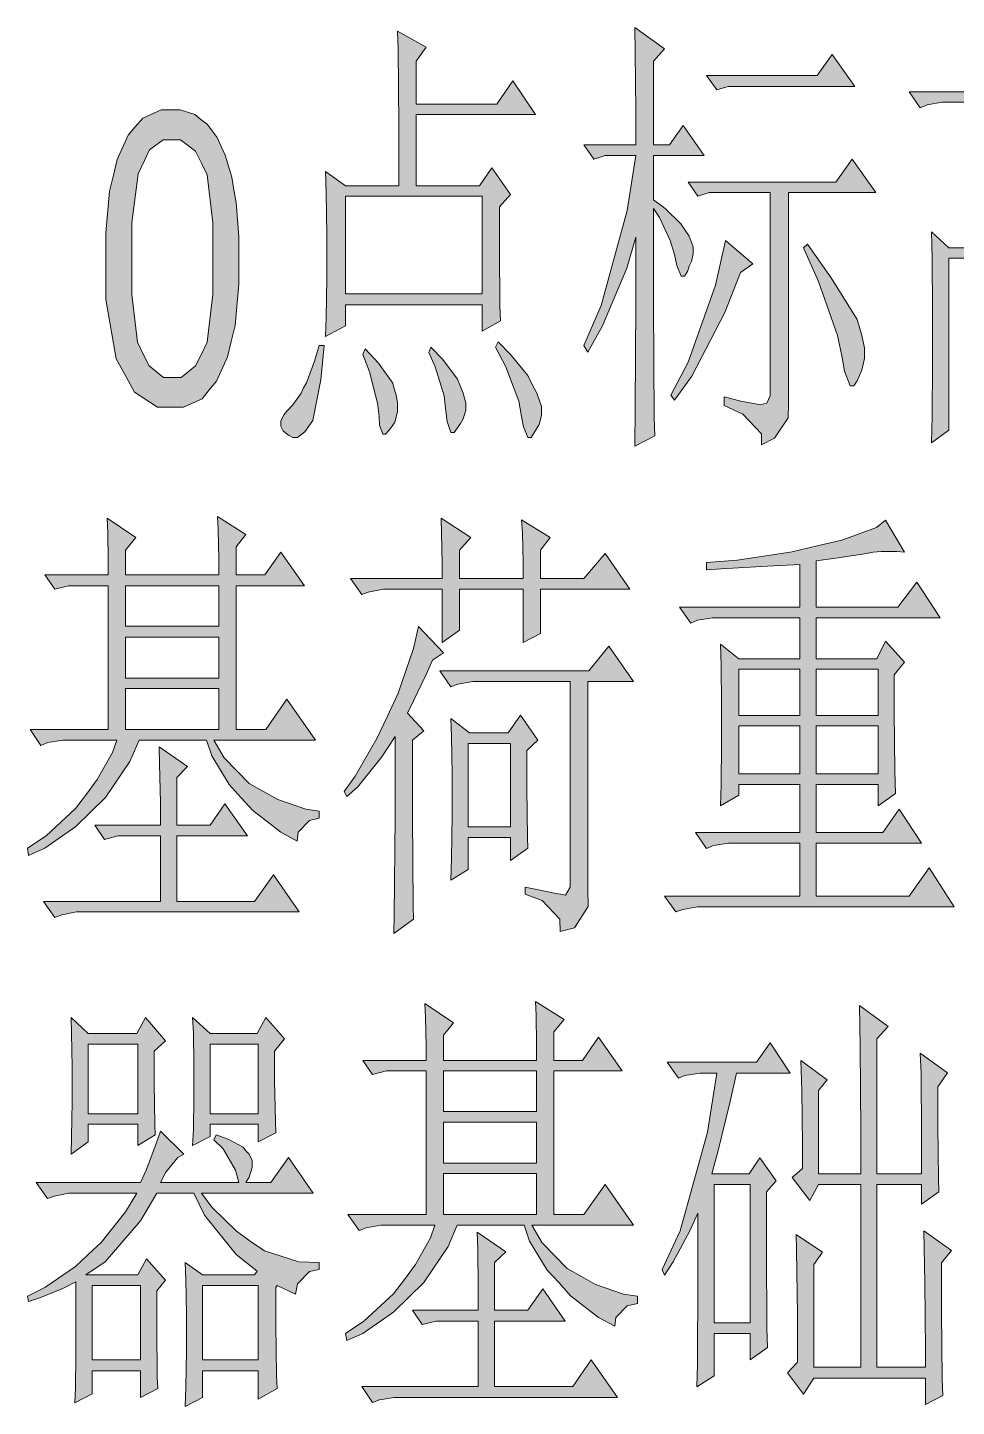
# Model space of a CAD drawing. Header units: millimetres. Extents: x 0 to 414, y 0 to 292.
# Drawn here: x 69.94 to 78.97, y 92.41 to 105.82 of the extents above; entities that cross this region are included whole.
import ezdxf

# ---------------------------------------------------------------- set-up
doc = ezdxf.new("R2010")
doc.units = ezdxf.units.MM

msp = doc.modelspace()

# ---------------------------------------------------------------- hatches: boundary and pattern name
h = msp.add_hatch(color=0)
h.dxf.hatch_style = 2
h.paths.add_polyline_path([(76.027139, 104.055333), (76.027139, 103.124), (76.034194, 102.019806), (76.04125, 101.846944), (75.847222, 101.744639), (75.85075, 102.115056), (75.857806, 103.131056), (75.857806, 103.776639), (75.769611, 103.476778), (75.53325, 102.915861), (75.388611, 102.658333), (75.349806, 102.725361), (75.519139, 103.113417), (75.773139, 104.037694), (75.857806, 104.570389), (75.557944, 104.570389), (75.448583, 104.535111), (75.349806, 104.676222), (75.857806, 104.676222), (75.857806, 105.004306), (75.85075, 105.572278), (75.847222, 105.815694), (76.1365, 105.607556), (76.027139, 105.487611), (76.027139, 104.676222), (76.185889, 104.676222), (76.316417, 104.863194), (76.521028, 104.570389), (76.027139, 104.570389), (76.027139, 104.14), (76.143556, 104.055333), (76.29525, 103.907167), (76.334056, 103.847194), (76.376389, 103.787222), (76.415194, 103.684917), (76.415194, 103.639056), (76.415194, 103.614361), (76.397556, 103.540278), (76.376389, 103.494417), (76.35875, 103.445028), (76.330528, 103.399167), (76.316417, 103.399167), (76.298778, 103.399167), (76.256444, 103.501472), (76.23175, 103.607306), (76.189417, 103.744889), (76.087111, 103.967139)])
h = msp.add_hatch(color=0)
h.paths.add_polyline_path([(72.838028, 102.810028), (72.845083, 102.993472), (72.852139, 103.381528), (72.852139, 103.589667), (72.852139, 103.794278), (72.845083, 104.210556), (72.838028, 104.415167), (73.032056, 104.277583), (73.550639, 104.277583), (73.550639, 104.856139), (73.547111, 105.607556), (73.540056, 105.780417), (73.81875, 105.625194), (73.719972, 105.487611), (73.719972, 105.071333), (74.506667, 105.071333), (74.661889, 105.297111), (74.880611, 104.969028), (73.719972, 104.969028), (73.719972, 104.277583), (74.337333, 104.277583), (74.457278, 104.450444), (74.637194, 104.192917), (74.531361, 104.072972), (74.531361, 103.667278), (74.534889, 103.113417), (74.541944, 102.96525), (74.362028, 102.862944), (74.362028, 103.120472), (73.032056, 103.120472), (73.032056, 102.915861)])
h.paths.add_polyline_path([(73.032056, 104.175278), (73.032056, 103.226306), (74.362028, 103.226306), (74.362028, 104.175278)])
h = msp.add_hatch(color=0)
h.dxf.hatch_style = 2
h.paths.add_polyline_path([(76.545722, 105.350028), (77.621694, 105.350028), (77.766333, 105.554639), (77.985056, 105.244194), (76.753861, 105.244194), (76.6445, 105.208917)])
h = msp.add_hatch(color=0)
h.dxf.hatch_style = 2
h.paths.add_polyline_path([(78.514222, 105.191278), (80.920167, 105.191278), (81.064806, 105.399417), (81.269417, 105.088972), (78.912861, 105.088972), (78.83525, 105.088972), (78.690611, 105.064278), (78.623583, 105.036056)])
h = msp.add_hatch(color=0)
h.paths.add_polyline_path([(70.703722, 103.5685), (70.703722, 103.818972), (70.739, 104.224667), (70.777806, 104.379889), (70.813083, 104.531583), (70.918917, 104.767944), (70.989472, 104.849083), (71.063556, 104.93375), (71.239944, 105.014889), (71.349306, 105.014889), (71.426917, 105.014889), (71.568028, 104.969028), (71.628, 104.923167), (71.687972, 104.877306), (71.78675, 104.746778), (71.825556, 104.658583), (71.864361, 104.573917), (71.927861, 104.36225), (71.949028, 104.238778), (71.970194, 104.115306), (71.994889, 103.780167), (71.994889, 103.5685), (71.994889, 103.321556), (71.959611, 102.919389), (71.920806, 102.764167), (71.885528, 102.612472), (71.779694, 102.376111), (71.709139, 102.291444), (71.638583, 102.206778), (71.458667, 102.125639), (71.349306, 102.125639), (71.204667, 102.125639), (70.982417, 102.270278), (70.901278, 102.418444), (70.8025, 102.594833), (70.703722, 103.169861)])
h.paths.add_polyline_path([(70.954194, 103.5685), (70.954194, 103.21925), (71.010639, 102.757111), (71.067083, 102.640694), (71.123528, 102.527806), (71.264639, 102.411389), (71.349306, 102.411389), (71.433972, 102.411389), (71.575083, 102.527806), (71.631528, 102.640694), (71.687972, 102.757111), (71.744417, 103.222778), (71.744417, 103.5685), (71.744417, 103.91775), (71.687972, 104.383417), (71.631528, 104.496306), (71.575083, 104.612722), (71.430444, 104.725611), (71.345778, 104.725611), (71.261111, 104.725611), (71.127056, 104.626833), (71.077667, 104.524528), (71.017694, 104.394), (70.954194, 103.91775)])
h = msp.add_hatch(color=0)
h.dxf.hatch_style = 2
h.paths.add_polyline_path([(76.715056, 102.224417), (76.877333, 102.182083), (77.071361, 102.146806), (77.103111, 102.157389), (77.131333, 102.164444), (77.163083, 102.235), (77.163083, 102.294972), (77.163083, 104.210556), (76.570417, 104.210556), (76.461056, 104.175278), (76.365806, 104.312861), (77.801611, 104.312861), (77.960361, 104.535111), (78.189667, 104.210556), (77.343, 104.210556), (77.343, 102.157389), (77.339472, 102.019806), (77.205417, 101.82225), (77.078417, 101.75875), (77.078417, 101.864583), (76.8985, 102.055083), (76.715056, 102.13975)])
h = msp.add_hatch(color=0)
h.dxf.hatch_style = 2
h.paths.add_polyline_path([(80.376889, 102.157389), (80.525056, 102.132694), (80.712028, 102.100944), (80.750833, 102.097417), (80.786111, 102.093889), (80.821389, 102.157389), (80.821389, 102.227944), (80.821389, 103.572028), (78.902278, 103.572028), (78.902278, 101.899861), (78.732944, 101.776389), (78.74, 102.037444), (78.743528, 102.548972), (78.743528, 102.802972), (78.743528, 103.056972), (78.74, 103.572028), (78.732944, 103.829556), (78.902278, 103.674333), (80.810806, 103.674333), (80.93075, 103.847194), (81.100083, 103.607306), (80.990722, 103.501472), (80.990722, 102.157389), (80.990722, 102.072722), (80.973083, 101.938667), (80.955444, 101.889278), (80.937806, 101.843417), (80.853139, 101.762278), (80.786111, 101.727), (80.761417, 101.846944), (80.556806, 102.026861), (80.376889, 102.086833)])
h = msp.add_hatch(color=0)
h.dxf.hatch_style = 2
h.paths.add_polyline_path([(76.729167, 103.744889), (76.99375, 103.519111), (76.873806, 103.434444), (76.722111, 103.046389), (76.401083, 102.4255), (76.23175, 102.192667), (76.196472, 102.242056), (76.365806, 102.563083), (76.630389, 103.310972)])
h = msp.add_hatch(color=0)
h.dxf.hatch_style = 2
h.paths.add_polyline_path([(77.526444, 103.709611), (77.75575, 103.381528), (78.00975, 102.975833), (78.030917, 102.898222), (78.055611, 102.820611), (78.080306, 102.700667), (78.080306, 102.658333), (78.080306, 102.598361), (78.055611, 102.485472), (78.030917, 102.432556), (78.00975, 102.379639), (77.978, 102.33025), (77.942722, 102.33025), (77.886278, 102.474889), (77.861583, 102.623056), (77.81925, 102.820611), (77.632278, 103.34625), (77.487639, 103.674333)])
h = msp.add_hatch(color=0)
h.dxf.hatch_style = 2
h.paths.add_polyline_path([(72.778056, 102.725361), (72.827444, 102.725361), (72.792167, 102.390222), (72.714556, 101.995111), (72.67575, 101.938667), (72.636944, 101.88575), (72.566389, 101.829306), (72.538167, 101.829306), (72.520528, 101.829306), (72.478194, 101.850472), (72.4535, 101.871639), (72.428806, 101.892806), (72.404111, 101.938667), (72.404111, 101.966889), (72.404111, 101.991583), (72.435861, 102.051556), (72.464083, 102.086833), (72.520528, 102.146806), (72.601667, 102.259694), (72.626361, 102.312611), (72.654583, 102.362), (72.732194, 102.570139)])
h = msp.add_hatch(color=0)
h.dxf.hatch_style = 2
h.paths.add_polyline_path([(74.492556, 102.707722), (74.51725, 102.760639), (74.637194, 102.637167), (74.806528, 102.432556), (74.848861, 102.344361), (74.894722, 102.259694), (74.940583, 102.129167), (74.940583, 102.086833), (74.940583, 102.0445), (74.915889, 101.956306), (74.891194, 101.913972), (74.8665, 101.871639), (74.838278, 101.829306), (74.806528, 101.829306), (74.764194, 101.931611), (74.746556, 102.033917), (74.718333, 102.182083), (74.591333, 102.517222)])
h = msp.add_hatch(color=0)
h.dxf.hatch_style = 2
h.paths.add_polyline_path([(73.201389, 102.637167), (73.226083, 102.690083), (73.353083, 102.5525), (73.494194, 102.358472), (73.508306, 102.302028), (73.525944, 102.245583), (73.540056, 102.164444), (73.540056, 102.13975), (73.540056, 102.079778), (73.511833, 101.977472), (73.487139, 101.938667), (73.458917, 101.899861), (73.423639, 101.861056), (73.395417, 101.861056), (73.363667, 101.94925), (73.360139, 102.033917), (73.346028, 102.164444), (73.268417, 102.467833)])
h = msp.add_hatch(color=0)
h.dxf.hatch_style = 2
h.paths.add_polyline_path([(73.843444, 102.654806), (73.864611, 102.707722), (73.981028, 102.587778), (74.122139, 102.397278), (74.150361, 102.326722), (74.178583, 102.259694), (74.203278, 102.164444), (74.203278, 102.13975), (74.203278, 102.093889), (74.178583, 102.009222), (74.150361, 101.966889), (74.122139, 101.924556), (74.090389, 101.878694), (74.058639, 101.878694), (74.023361, 101.984528), (74.00925, 102.086833), (73.991611, 102.235), (73.906944, 102.517222)])
h = msp.add_hatch(color=0)
h.paths.add_polyline_path([(71.800861, 100.492278), (71.800861, 100.6475), (71.793806, 100.93325), (71.790278, 101.06025), (72.065444, 100.887389), (71.970194, 100.767444), (71.970194, 100.492278), (72.248889, 100.492278), (72.404111, 100.714528), (72.633417, 100.386444), (71.970194, 100.386444), (71.970194, 98.989444), (72.259472, 98.989444), (72.464083, 99.285778), (72.742778, 98.887139), (71.751472, 98.887139), (71.853778, 98.714278), (72.097194, 98.463806), (72.234778, 98.386194), (72.375889, 98.308583), (72.647528, 98.213333), (72.778056, 98.195694), (72.778056, 98.128667), (72.682806, 98.103972), (72.573444, 97.991083), (72.562861, 97.902889), (72.404111, 97.991083), (72.132472, 98.20275), (72.019583, 98.326222), (71.903167, 98.453222), (71.733833, 98.731917), (71.680917, 98.887139), (71.028278, 98.887139), (70.936556, 98.679), (70.700194, 98.32975), (70.555556, 98.188639), (70.410917, 98.047528), (70.111056, 97.835861), (69.952306, 97.765306), (69.941722, 97.835861), (70.121639, 97.955806), (70.407389, 98.220389), (70.513222, 98.3615), (70.619056, 98.502611), (70.767222, 98.767194), (70.809556, 98.887139), (70.365056, 98.887139), (70.283917, 98.887139), (70.139278, 98.862444), (70.07225, 98.834222), (69.966417, 98.989444), (70.724889, 98.989444), (70.724889, 100.386444), (70.340361, 100.386444), (70.206306, 100.354694), (70.111056, 100.492278), (70.724889, 100.492278), (70.724889, 100.629861), (70.721361, 100.905028), (70.714306, 101.046139), (70.993, 100.855639), (70.894222, 100.732167), (70.894222, 100.492278)])
h.paths.add_polyline_path([(70.894222, 99.889028), (70.894222, 99.490389), (71.800861, 99.490389), (71.800861, 99.889028)])
h.paths.add_polyline_path([(70.894222, 99.388083), (70.894222, 98.989444), (71.800861, 98.989444), (71.800861, 99.388083)])
h.paths.add_polyline_path([(70.894222, 100.386444), (70.894222, 99.994861), (71.800861, 99.994861), (71.800861, 100.386444)])
h = msp.add_hatch(color=0)
h.dxf.hatch_style = 2
h.paths.add_polyline_path([(73.973972, 99.836111), (73.973972, 100.354694), (73.480083, 100.354694), (73.402472, 100.354694), (73.254306, 100.326472), (73.190806, 100.301778), (73.081444, 100.457), (73.973972, 100.457), (73.973972, 100.605167), (73.966917, 100.897972), (73.963389, 101.046139), (74.252667, 100.855639), (74.143306, 100.732167), (74.143306, 100.457), (74.760667, 100.457), (74.760667, 100.612222), (74.753611, 100.897972), (74.746556, 101.0285), (75.02525, 100.855639), (74.93, 100.732167), (74.93, 100.457), (75.349806, 100.457), (75.557944, 100.700417), (75.797833, 100.354694), (74.93, 100.354694), (74.93, 99.924306), (74.760667, 99.836111), (74.760667, 100.354694), (74.143306, 100.354694), (74.143306, 99.956056)])
h = msp.add_hatch(color=0)
h.paths.add_polyline_path([(76.679778, 98.248611), (76.686833, 98.453222), (76.690361, 98.851861), (76.690361, 99.042361), (76.690361, 99.229333), (76.686833, 99.617389), (76.679778, 99.818472), (76.859694, 99.677361), (77.452361, 99.677361), (77.452361, 100.076), (76.679778, 100.076), (76.602167, 100.076), (76.457528, 100.051306), (76.3905, 100.023083), (76.281139, 100.178306), (77.452361, 100.178306), (77.452361, 100.594583), (77.138389, 100.576944), (76.686833, 100.55225), (76.545722, 100.541667), (76.545722, 100.612222), (76.842056, 100.636917), (77.378278, 100.718056), (77.621694, 100.7745), (77.861583, 100.830944), (78.196722, 100.954417), (78.284917, 101.024972), (78.468361, 100.714528), (78.394278, 100.721583), (78.242583, 100.721583), (78.164972, 100.714528), (78.080306, 100.696889), (77.801611, 100.654556), (77.611111, 100.629861), (77.611111, 100.178306), (78.404861, 100.178306), (78.588306, 100.421722), (78.817611, 100.076), (77.611111, 100.076), (77.611111, 99.677361), (78.20025, 99.677361), (78.284917, 99.850222), (78.468361, 99.645611), (78.369583, 99.522139), (78.369583, 99.162306), (78.376639, 98.58375), (78.383694, 98.368556), (78.214361, 98.248611), (78.214361, 98.453222), (77.611111, 98.453222), (77.611111, 97.987556), (78.260222, 97.987556), (78.418972, 98.213333), (78.634167, 97.88525), (77.611111, 97.88525), (77.611111, 97.370194), (78.514222, 97.370194), (78.70825, 97.645361), (78.951667, 97.264361), (76.535139, 97.264361), (76.457528, 97.264361), (76.312889, 97.239667), (76.245861, 97.214972), (76.1365, 97.370194), (77.452361, 97.370194), (77.452361, 97.88525), (76.835, 97.88525), (76.757389, 97.88525), (76.61275, 97.860556), (76.545722, 97.832333), (76.436361, 97.987556), (77.452361, 97.987556), (77.452361, 98.453222), (76.859694, 98.453222), (76.859694, 98.350917)])
h.paths.add_polyline_path([(77.611111, 99.024722), (77.611111, 98.559056), (78.214361, 98.559056), (78.214361, 99.024722)])
h.paths.add_polyline_path([(76.859694, 99.024722), (76.859694, 98.559056), (77.452361, 98.559056), (77.452361, 99.024722)])
h.paths.add_polyline_path([(77.611111, 99.575056), (77.611111, 99.127028), (78.214361, 99.127028), (78.214361, 99.575056)])
h.paths.add_polyline_path([(76.859694, 99.575056), (76.859694, 99.127028), (77.452361, 99.127028), (77.452361, 99.575056)])
h = msp.add_hatch(color=0)
h.dxf.hatch_style = 2
h.paths.add_polyline_path([(73.794056, 98.975333), (73.684694, 98.887139), (73.684694, 98.146306), (73.69175, 97.274944), (73.695278, 97.144417), (73.504778, 97.006833), (73.508306, 97.179694), (73.515361, 98.13925), (73.515361, 98.922417), (73.388361, 98.724861), (73.152, 98.432056), (73.046167, 98.336806), (73.021472, 98.386194), (73.127306, 98.534361), (73.338972, 98.90125), (73.441278, 99.119972), (73.547111, 99.342222), (73.695278, 99.776139), (73.744667, 99.991333), (73.988083, 99.733806), (73.878722, 99.66325), (73.81875, 99.525667), (73.695278, 99.268139), (73.635306, 99.148194)])
h = msp.add_hatch(color=0)
h.dxf.hatch_style = 2
h.paths.add_polyline_path([(74.781833, 97.454861), (74.908833, 97.430167), (75.081694, 97.394889), (75.127556, 97.387833), (75.173417, 97.37725), (75.219278, 97.454861), (75.219278, 97.543056), (75.219278, 99.455111), (74.347917, 99.455111), (74.270306, 99.455111), (74.125667, 99.430417), (74.058639, 99.405722), (73.949278, 99.560944), (75.399194, 99.560944), (75.593222, 99.800833), (75.833111, 99.455111), (75.388611, 99.455111), (75.388611, 97.437222), (75.392139, 97.267889), (75.261611, 97.05975), (75.1205, 97.024472), (75.116972, 97.144417), (74.947639, 97.327861), (74.781833, 97.387833)])
h = msp.add_hatch(color=0)
h.paths.add_polyline_path([(74.058639, 97.525417), (74.065694, 97.740611), (74.069222, 98.153361), (74.069222, 98.354444), (74.069222, 98.552), (74.065694, 98.922417), (74.058639, 99.095278), (74.238556, 98.957694), (74.616028, 98.957694), (74.735972, 99.130556), (74.905306, 98.887139), (74.795944, 98.784833), (74.795944, 98.414417), (74.803, 97.938167), (74.806528, 97.835861), (74.637194, 97.715917), (74.637194, 97.938167), (74.227972, 97.938167), (74.227972, 97.627722)])
h.paths.add_polyline_path([(74.227972, 98.851861), (74.227972, 98.044), (74.637194, 98.044), (74.637194, 98.851861)])
h = msp.add_hatch(color=0)
h.dxf.hatch_style = 2
h.paths.add_polyline_path([(71.232889, 98.058111), (71.232889, 98.276833), (71.225833, 98.654306), (71.222306, 98.820111), (71.497472, 98.629611), (71.391639, 98.523778), (71.391639, 98.058111), (71.716194, 98.058111), (71.860833, 98.26625), (72.079556, 97.955806), (71.391639, 97.955806), (71.391639, 97.317278), (72.150111, 97.317278), (72.333556, 97.574806), (72.584028, 97.214972), (70.495583, 97.214972), (70.417972, 97.214972), (70.273333, 97.18675), (70.206306, 97.162056), (70.096944, 97.317278), (71.232889, 97.317278), (71.232889, 97.955806), (70.823667, 97.955806), (70.689611, 97.920528), (70.594361, 98.058111)])
h = msp.add_hatch(color=0)
h.paths.add_polyline_path([(74.891194, 95.772111), (74.891194, 95.927333), (74.887667, 96.213083), (74.880611, 96.343611), (75.159306, 96.17075), (75.060528, 96.050806), (75.060528, 95.772111), (75.339222, 95.772111), (75.494444, 95.997889), (75.72375, 95.669806), (75.060528, 95.669806), (75.060528, 94.272806), (75.349806, 94.272806), (75.557944, 94.565611), (75.833111, 94.1705), (74.845333, 94.1705), (74.947639, 93.997639), (75.187528, 93.747167), (75.328639, 93.669556), (75.466222, 93.591944), (75.737861, 93.496694), (75.871917, 93.479056), (75.871917, 93.4085), (75.773139, 93.383806), (75.663778, 93.270917), (75.653194, 93.18625), (75.494444, 93.270917), (75.222806, 93.482583), (75.109917, 93.609583), (74.9935, 93.733056), (74.824167, 94.015278), (74.77125, 94.1705), (74.118611, 94.1705), (74.030417, 93.962361), (73.794056, 93.613111), (73.649417, 93.468472), (73.504778, 93.327361), (73.201389, 93.115694), (73.046167, 93.048667), (73.032056, 93.115694), (73.211972, 93.235639), (73.50125, 93.500222), (73.607083, 93.641333), (73.712917, 93.785972), (73.861083, 94.047028), (73.903417, 94.1705), (73.455389, 94.1705), (73.377778, 94.1705), (73.233139, 94.142278), (73.166111, 94.117583), (73.05675, 94.272806), (73.81875, 94.272806), (73.81875, 95.669806), (73.430694, 95.669806), (73.296639, 95.634528), (73.201389, 95.772111), (73.81875, 95.772111), (73.81875, 95.909694), (73.811694, 96.188389), (73.804639, 96.325972), (74.083333, 96.135472), (73.988083, 96.015528), (73.988083, 95.772111)])
h.paths.add_polyline_path([(73.988083, 95.172389), (73.988083, 94.77375), (74.891194, 94.77375), (74.891194, 95.172389)])
h.paths.add_polyline_path([(73.988083, 94.671444), (73.988083, 94.272806), (74.891194, 94.272806), (74.891194, 94.671444)])
h.paths.add_polyline_path([(73.988083, 95.669806), (73.988083, 95.274694), (74.891194, 95.274694), (74.891194, 95.669806)])
h = msp.add_hatch(color=0)
h.dxf.hatch_style = 2
h.paths.add_polyline_path([(78.634167, 94.667917), (78.634167, 95.055972), (78.630639, 95.645111), (78.623583, 95.842667), (78.888167, 95.652167), (78.792917, 95.514583), (78.792917, 95.133583), (78.799972, 94.625583), (78.8035, 94.495056), (78.634167, 94.375111), (78.634167, 94.565611), (78.20025, 94.565611), (78.20025, 92.787611), (78.672972, 92.787611), (78.672972, 92.949889), (78.665917, 93.613111), (78.658861, 94.114056), (78.926972, 93.923556), (78.828194, 93.803611), (78.828194, 93.320306), (78.83525, 92.674722), (78.842306, 92.512444), (78.672972, 92.42425), (78.672972, 92.681778), (77.586417, 92.681778), (77.487639, 92.526556), (77.332417, 92.734694), (77.427667, 92.837), (77.427667, 93.302667), (77.420611, 93.923556), (77.417083, 94.078778), (77.671083, 93.905917), (77.586417, 93.785972), (77.586417, 92.787611), (78.045028, 92.787611), (78.045028, 94.565611), (77.632278, 94.565611), (77.547611, 94.410389), (77.378278, 94.632639), (77.477056, 94.720833), (77.477056, 94.953667), (77.47, 95.479306), (77.462944, 95.772111), (77.716944, 95.581611), (77.632278, 95.479306), (77.632278, 94.667917), (78.045028, 94.667917), (78.045028, 95.080667), (78.037972, 95.902639), (78.030917, 96.304806), (78.309611, 96.100194), (78.20025, 95.98025), (78.20025, 94.667917)])
h = msp.add_hatch(color=0)
h.paths.add_polyline_path([(70.365056, 94.858417), (70.368583, 95.031278), (70.375639, 95.369944), (70.375639, 95.539278), (70.375639, 95.708611), (70.368583, 96.033167), (70.365056, 96.188389), (70.530861, 96.033167), (71.003583, 96.033167), (71.08825, 96.188389), (71.282278, 95.962611), (71.172917, 95.860306), (71.172917, 95.549861), (71.179972, 95.144167), (71.1835, 95.048917), (71.014167, 94.943083), (71.014167, 95.151222), (70.530861, 95.151222), (70.530861, 94.978361)])
h.paths.add_polyline_path([(70.530861, 95.930861), (70.530861, 95.253528), (71.014167, 95.253528), (71.014167, 95.930861)])
h = msp.add_hatch(color=0)
h.paths.add_polyline_path([(71.546861, 94.943083), (71.553917, 95.098306), (71.557444, 95.415806), (71.557444, 95.574556), (71.557444, 95.733306), (71.553917, 96.040222), (71.546861, 96.188389), (71.716194, 96.033167), (72.174806, 96.033167), (72.259472, 96.188389), (72.439389, 95.98025), (72.344139, 95.860306), (72.344139, 95.574556), (72.351194, 95.175917), (72.354722, 95.066556), (72.185389, 94.978361), (72.185389, 95.151222), (71.716194, 95.151222), (71.716194, 95.031278)])
h.paths.add_polyline_path([(71.716194, 95.930861), (71.716194, 95.253528), (72.185389, 95.253528), (72.185389, 95.930861)])
h = msp.add_hatch(color=0)
h.paths.add_polyline_path([(77.127806, 94.495056), (77.127806, 93.927083), (77.131333, 93.168611), (77.138389, 92.978111), (76.969056, 92.858167), (76.969056, 93.115694), (76.619806, 93.115694), (76.619806, 92.702944), (76.450472, 92.597111), (76.457528, 92.812306), (76.461056, 93.658972), (76.461056, 94.286917), (76.383444, 94.114056), (76.221167, 93.814194), (76.1365, 93.683667), (76.111806, 93.736583), (76.288194, 94.114056), (76.552778, 95.073611), (76.6445, 95.648639), (76.559833, 95.648639), (76.478694, 95.648639), (76.334056, 95.623944), (76.270556, 95.59925), (76.161194, 95.754472), (77.029028, 95.754472), (77.163083, 95.941444), (77.357111, 95.648639), (76.835, 95.648639), (76.775028, 95.373472), (76.655083, 94.883111), (76.595111, 94.667917), (76.958472, 94.667917), (77.064306, 94.823139), (77.223056, 94.600889)])
h.paths.add_polyline_path([(76.619806, 94.565611), (76.619806, 93.218), (76.969056, 93.218), (76.969056, 94.565611)])
h = msp.add_hatch(color=0)
h.paths.add_polyline_path([(72.354722, 93.563722), (72.354722, 93.203889), (72.361778, 92.71), (72.368833, 92.579472), (72.185389, 92.477167), (72.185389, 92.752333), (71.642111, 92.752333), (71.642111, 92.494806), (71.472778, 92.406611), (71.479833, 92.590056), (71.486889, 92.946361), (71.486889, 93.126278), (71.486889, 93.302667), (71.479833, 93.641333), (71.472778, 93.807139), (71.642111, 93.687194), (72.150111, 93.687194), (72.174806, 93.722472), (71.970194, 93.88475), (71.663278, 94.26575), (71.557444, 94.480944), (71.197611, 94.480944), (71.038861, 94.212833), (70.696667, 93.814194), (70.509694, 93.687194), (71.014167, 93.687194), (71.098833, 93.842417), (71.282278, 93.634278), (71.197611, 93.531972), (71.197611, 93.168611), (71.201139, 92.692361), (71.208194, 92.579472), (71.038861, 92.494806), (71.038861, 92.752333), (70.569667, 92.752333), (70.569667, 92.530083), (70.400333, 92.441889), (70.407389, 92.590056), (70.410917, 92.9005), (70.410917, 93.062778), (70.410917, 93.228583), (70.410917, 93.50375), (70.410917, 93.616639), (70.290972, 93.556667), (70.061667, 93.461417), (69.952306, 93.426139), (69.941722, 93.479056), (70.111056, 93.563722), (70.407389, 93.768333), (70.530861, 93.88475), (70.657861, 94.001167), (70.894222, 94.2975), (71.003583, 94.480944), (70.425028, 94.480944), (70.343889, 94.480944), (70.19925, 94.452722), (70.13575, 94.428028), (70.026389, 94.58325), (71.038861, 94.58325), (71.095306, 94.703194), (71.190556, 94.953667), (71.232889, 95.084194), (71.462194, 94.858417), (71.402222, 94.826667), (71.285806, 94.685556), (71.232889, 94.58325), (71.994889, 94.58325), (71.963139, 94.703194), (71.843194, 94.911333), (71.751472, 94.999528), (71.776167, 95.048917), (71.892583, 95.006583), (72.037222, 94.928972), (72.065444, 94.893694), (72.097194, 94.858417), (72.125417, 94.798444), (72.125417, 94.77375), (72.125417, 94.731417), (72.097194, 94.636167), (72.065444, 94.58325), (72.308861, 94.58325), (72.478194, 94.826667), (72.718083, 94.480944), (71.631528, 94.480944), (71.733833, 94.343361), (71.973722, 94.110528), (72.107778, 94.015278), (72.245361, 93.920028), (72.5805, 93.814194), (72.778056, 93.807139), (72.778056, 93.736583), (72.682806, 93.718944), (72.566389, 93.599), (72.54875, 93.496694), (72.368833, 93.581361)])
h.paths.add_polyline_path([(71.642111, 93.581361), (71.642111, 92.858167), (72.185389, 92.858167), (72.185389, 93.581361)])
h.paths.add_polyline_path([(70.569667, 93.581361), (70.569667, 92.858167), (71.038861, 92.858167), (71.038861, 93.581361)])
h = msp.add_hatch(color=0)
h.dxf.hatch_style = 2
h.paths.add_polyline_path([(74.323222, 93.341472), (74.323222, 93.556667), (74.319694, 93.937667), (74.312639, 94.099944), (74.591333, 93.909444), (74.481972, 93.807139), (74.481972, 93.341472), (74.806528, 93.341472), (74.951167, 93.549611), (75.169889, 93.235639), (74.481972, 93.235639), (74.481972, 92.600639), (75.243972, 92.600639), (75.423889, 92.858167), (75.677889, 92.494806), (73.589444, 92.494806), (73.508306, 92.494806), (73.363667, 92.470111), (73.296639, 92.445417), (73.190806, 92.600639), (74.323222, 92.600639), (74.323222, 93.235639), (73.914, 93.235639), (73.779944, 93.203889), (73.684694, 93.341472)])

# ---------------------------------------------------------------- linework, layer by layer
at = {"color": 0, "lineweight": 0}
for points in [[(76.027139, 104.055333), (76.027139, 103.124), (76.034194, 102.019806), (76.04125, 101.846944), (75.847222, 101.744639), (75.85075, 102.115056), (75.857806, 103.131056), (75.857806, 103.776639), (75.769611, 103.476778), (75.53325, 102.915861), (75.388611, 102.658333), (75.349806, 102.725361), (75.519139, 103.113417), (75.773139, 104.037694), (75.857806, 104.570389), (75.557944, 104.570389), (75.448583, 104.535111), (75.349806, 104.676222), (75.857806, 104.676222), (75.857806, 105.004306), (75.85075, 105.572278), (75.847222, 105.815694), (76.1365, 105.607556), (76.027139, 105.487611), (76.027139, 104.676222), (76.185889, 104.676222), (76.316417, 104.863194), (76.521028, 104.570389), (76.027139, 104.570389), (76.027139, 104.14), (76.143556, 104.055333), (76.29525, 103.907167), (76.334056, 103.847194), (76.376389, 103.787222), (76.415194, 103.684917), (76.415194, 103.639056), (76.415194, 103.614361), (76.397556, 103.540278), (76.376389, 103.494417), (76.35875, 103.445028), (76.330528, 103.399167), (76.316417, 103.399167), (76.298778, 103.399167), (76.256444, 103.501472), (76.23175, 103.607306), (76.189417, 103.744889), (76.087111, 103.967139)], [(72.838028, 102.810028), (72.845083, 102.993472), (72.852139, 103.381528), (72.852139, 103.589667), (72.852139, 103.794278), (72.845083, 104.210556), (72.838028, 104.415167), (73.032056, 104.277583), (73.550639, 104.277583), (73.550639, 104.856139), (73.547111, 105.607556), (73.540056, 105.780417), (73.81875, 105.625194), (73.719972, 105.487611), (73.719972, 105.071333), (74.506667, 105.071333), (74.661889, 105.297111), (74.880611, 104.969028), (73.719972, 104.969028), (73.719972, 104.277583), (74.337333, 104.277583), (74.457278, 104.450444), (74.637194, 104.192917), (74.531361, 104.072972), (74.531361, 103.667278), (74.534889, 103.113417), (74.541944, 102.96525), (74.362028, 102.862944), (74.362028, 103.120472), (73.032056, 103.120472), (73.032056, 102.915861)], [(76.545722, 105.350028), (77.621694, 105.350028), (77.766333, 105.554639), (77.985056, 105.244194), (76.753861, 105.244194), (76.6445, 105.208917)], [(78.514222, 105.191278), (80.920167, 105.191278), (81.064806, 105.399417), (81.269417, 105.088972), (78.912861, 105.088972), (78.83525, 105.088972), (78.690611, 105.064278), (78.623583, 105.036056)], [(70.703722, 103.5685), (70.703722, 103.818972), (70.739, 104.224667), (70.777806, 104.379889), (70.813083, 104.531583), (70.918917, 104.767944), (70.989472, 104.849083), (71.063556, 104.93375), (71.239944, 105.014889), (71.349306, 105.014889), (71.426917, 105.014889), (71.568028, 104.969028), (71.628, 104.923167), (71.687972, 104.877306), (71.78675, 104.746778), (71.825556, 104.658583), (71.864361, 104.573917), (71.927861, 104.36225), (71.949028, 104.238778), (71.970194, 104.115306), (71.994889, 103.780167), (71.994889, 103.5685), (71.994889, 103.321556), (71.959611, 102.919389), (71.920806, 102.764167), (71.885528, 102.612472), (71.779694, 102.376111), (71.709139, 102.291444), (71.638583, 102.206778), (71.458667, 102.125639), (71.349306, 102.125639), (71.204667, 102.125639), (70.982417, 102.270278), (70.901278, 102.418444), (70.8025, 102.594833), (70.703722, 103.169861)], [(70.954194, 103.5685), (70.954194, 103.21925), (71.010639, 102.757111), (71.067083, 102.640694), (71.123528, 102.527806), (71.264639, 102.411389), (71.349306, 102.411389), (71.433972, 102.411389), (71.575083, 102.527806), (71.631528, 102.640694), (71.687972, 102.757111), (71.744417, 103.222778), (71.744417, 103.5685), (71.744417, 103.91775), (71.687972, 104.383417), (71.631528, 104.496306), (71.575083, 104.612722), (71.430444, 104.725611), (71.345778, 104.725611), (71.261111, 104.725611), (71.127056, 104.626833), (71.077667, 104.524528), (71.017694, 104.394), (70.954194, 103.91775)], [(76.715056, 102.224417), (76.877333, 102.182083), (77.071361, 102.146806), (77.103111, 102.157389), (77.131333, 102.164444), (77.163083, 102.235), (77.163083, 102.294972), (77.163083, 104.210556), (76.570417, 104.210556), (76.461056, 104.175278), (76.365806, 104.312861), (77.801611, 104.312861), (77.960361, 104.535111), (78.189667, 104.210556), (77.343, 104.210556), (77.343, 102.157389), (77.339472, 102.019806), (77.205417, 101.82225), (77.078417, 101.75875), (77.078417, 101.864583), (76.8985, 102.055083), (76.715056, 102.13975)], [(73.032056, 104.175278), (73.032056, 103.226306), (74.362028, 103.226306), (74.362028, 104.175278)], [(76.729167, 103.744889), (76.99375, 103.519111), (76.873806, 103.434444), (76.722111, 103.046389), (76.401083, 102.4255), (76.23175, 102.192667), (76.196472, 102.242056), (76.365806, 102.563083), (76.630389, 103.310972)], [(77.526444, 103.709611), (77.75575, 103.381528), (78.00975, 102.975833), (78.030917, 102.898222), (78.055611, 102.820611), (78.080306, 102.700667), (78.080306, 102.658333), (78.080306, 102.598361), (78.055611, 102.485472), (78.030917, 102.432556), (78.00975, 102.379639), (77.978, 102.33025), (77.942722, 102.33025), (77.886278, 102.474889), (77.861583, 102.623056), (77.81925, 102.820611), (77.632278, 103.34625), (77.487639, 103.674333)], [(72.778056, 102.725361), (72.827444, 102.725361), (72.792167, 102.390222), (72.714556, 101.995111), (72.67575, 101.938667), (72.636944, 101.88575), (72.566389, 101.829306), (72.538167, 101.829306), (72.520528, 101.829306), (72.478194, 101.850472), (72.4535, 101.871639), (72.428806, 101.892806), (72.404111, 101.938667), (72.404111, 101.966889), (72.404111, 101.991583), (72.435861, 102.051556), (72.464083, 102.086833), (72.520528, 102.146806), (72.601667, 102.259694), (72.626361, 102.312611), (72.654583, 102.362), (72.732194, 102.570139)], [(74.492556, 102.707722), (74.51725, 102.760639), (74.637194, 102.637167), (74.806528, 102.432556), (74.848861, 102.344361), (74.894722, 102.259694), (74.940583, 102.129167), (74.940583, 102.086833), (74.940583, 102.0445), (74.915889, 101.956306), (74.891194, 101.913972), (74.8665, 101.871639), (74.838278, 101.829306), (74.806528, 101.829306), (74.764194, 101.931611), (74.746556, 102.033917), (74.718333, 102.182083), (74.591333, 102.517222)], [(73.201389, 102.637167), (73.226083, 102.690083), (73.353083, 102.5525), (73.494194, 102.358472), (73.508306, 102.302028), (73.525944, 102.245583), (73.540056, 102.164444), (73.540056, 102.13975), (73.540056, 102.079778), (73.511833, 101.977472), (73.487139, 101.938667), (73.458917, 101.899861), (73.423639, 101.861056), (73.395417, 101.861056), (73.363667, 101.94925), (73.360139, 102.033917), (73.346028, 102.164444), (73.268417, 102.467833)], [(73.843444, 102.654806), (73.864611, 102.707722), (73.981028, 102.587778), (74.122139, 102.397278), (74.150361, 102.326722), (74.178583, 102.259694), (74.203278, 102.164444), (74.203278, 102.13975), (74.203278, 102.093889), (74.178583, 102.009222), (74.150361, 101.966889), (74.122139, 101.924556), (74.090389, 101.878694), (74.058639, 101.878694), (74.023361, 101.984528), (74.00925, 102.086833), (73.991611, 102.235), (73.906944, 102.517222)], [(71.800861, 100.492278), (71.800861, 100.6475), (71.793806, 100.93325), (71.790278, 101.06025), (72.065444, 100.887389), (71.970194, 100.767444), (71.970194, 100.492278), (72.248889, 100.492278), (72.404111, 100.714528), (72.633417, 100.386444), (71.970194, 100.386444), (71.970194, 98.989444), (72.259472, 98.989444), (72.464083, 99.285778), (72.742778, 98.887139), (71.751472, 98.887139), (71.853778, 98.714278), (72.097194, 98.463806), (72.234778, 98.386194), (72.375889, 98.308583), (72.647528, 98.213333), (72.778056, 98.195694), (72.778056, 98.128667), (72.682806, 98.103972), (72.573444, 97.991083), (72.562861, 97.902889), (72.404111, 97.991083), (72.132472, 98.20275), (72.019583, 98.326222), (71.903167, 98.453222), (71.733833, 98.731917), (71.680917, 98.887139), (71.028278, 98.887139), (70.936556, 98.679), (70.700194, 98.32975), (70.555556, 98.188639), (70.410917, 98.047528), (70.111056, 97.835861), (69.952306, 97.765306), (69.941722, 97.835861), (70.121639, 97.955806), (70.407389, 98.220389), (70.513222, 98.3615), (70.619056, 98.502611), (70.767222, 98.767194), (70.809556, 98.887139), (70.365056, 98.887139), (70.283917, 98.887139), (70.139278, 98.862444), (70.07225, 98.834222), (69.966417, 98.989444), (70.724889, 98.989444), (70.724889, 100.386444), (70.340361, 100.386444), (70.206306, 100.354694), (70.111056, 100.492278), (70.724889, 100.492278), (70.724889, 100.629861), (70.721361, 100.905028), (70.714306, 101.046139), (70.993, 100.855639), (70.894222, 100.732167), (70.894222, 100.492278)], [(73.973972, 99.836111), (73.973972, 100.354694), (73.480083, 100.354694), (73.402472, 100.354694), (73.254306, 100.326472), (73.190806, 100.301778), (73.081444, 100.457), (73.973972, 100.457), (73.973972, 100.605167), (73.966917, 100.897972), (73.963389, 101.046139), (74.252667, 100.855639), (74.143306, 100.732167), (74.143306, 100.457), (74.760667, 100.457), (74.760667, 100.612222), (74.753611, 100.897972), (74.746556, 101.0285), (75.02525, 100.855639), (74.93, 100.732167), (74.93, 100.457), (75.349806, 100.457), (75.557944, 100.700417), (75.797833, 100.354694), (74.93, 100.354694), (74.93, 99.924306), (74.760667, 99.836111), (74.760667, 100.354694), (74.143306, 100.354694), (74.143306, 99.956056)], [(76.679778, 98.248611), (76.686833, 98.453222), (76.690361, 98.851861), (76.690361, 99.042361), (76.690361, 99.229333), (76.686833, 99.617389), (76.679778, 99.818472), (76.859694, 99.677361), (77.452361, 99.677361), (77.452361, 100.076), (76.679778, 100.076), (76.602167, 100.076), (76.457528, 100.051306), (76.3905, 100.023083), (76.281139, 100.178306), (77.452361, 100.178306), (77.452361, 100.594583), (77.138389, 100.576944), (76.686833, 100.55225), (76.545722, 100.541667), (76.545722, 100.612222), (76.842056, 100.636917), (77.378278, 100.718056), (77.621694, 100.7745), (77.861583, 100.830944), (78.196722, 100.954417), (78.284917, 101.024972), (78.468361, 100.714528), (78.394278, 100.721583), (78.242583, 100.721583), (78.164972, 100.714528), (78.080306, 100.696889), (77.801611, 100.654556), (77.611111, 100.629861), (77.611111, 100.178306), (78.404861, 100.178306), (78.588306, 100.421722), (78.817611, 100.076), (77.611111, 100.076), (77.611111, 99.677361), (78.20025, 99.677361), (78.284917, 99.850222), (78.468361, 99.645611), (78.369583, 99.522139), (78.369583, 99.162306), (78.376639, 98.58375), (78.383694, 98.368556), (78.214361, 98.248611), (78.214361, 98.453222), (77.611111, 98.453222), (77.611111, 97.987556), (78.260222, 97.987556), (78.418972, 98.213333), (78.634167, 97.88525), (77.611111, 97.88525), (77.611111, 97.370194), (78.514222, 97.370194), (78.70825, 97.645361), (78.951667, 97.264361), (76.535139, 97.264361), (76.457528, 97.264361), (76.312889, 97.239667), (76.245861, 97.214972), (76.1365, 97.370194), (77.452361, 97.370194), (77.452361, 97.88525), (76.835, 97.88525), (76.757389, 97.88525), (76.61275, 97.860556), (76.545722, 97.832333), (76.436361, 97.987556), (77.452361, 97.987556), (77.452361, 98.453222), (76.859694, 98.453222), (76.859694, 98.350917)], [(70.894222, 100.386444), (70.894222, 99.994861), (71.800861, 99.994861), (71.800861, 100.386444)], [(73.794056, 98.975333), (73.684694, 98.887139), (73.684694, 98.146306), (73.69175, 97.274944), (73.695278, 97.144417), (73.504778, 97.006833), (73.508306, 97.179694), (73.515361, 98.13925), (73.515361, 98.922417), (73.388361, 98.724861), (73.152, 98.432056), (73.046167, 98.336806), (73.021472, 98.386194), (73.127306, 98.534361), (73.338972, 98.90125), (73.441278, 99.119972), (73.547111, 99.342222), (73.695278, 99.776139), (73.744667, 99.991333), (73.988083, 99.733806), (73.878722, 99.66325), (73.81875, 99.525667), (73.695278, 99.268139), (73.635306, 99.148194)], [(70.894222, 99.889028), (70.894222, 99.490389), (71.800861, 99.490389), (71.800861, 99.889028)], [(74.781833, 97.454861), (74.908833, 97.430167), (75.081694, 97.394889), (75.127556, 97.387833), (75.173417, 97.37725), (75.219278, 97.454861), (75.219278, 97.543056), (75.219278, 99.455111), (74.347917, 99.455111), (74.270306, 99.455111), (74.125667, 99.430417), (74.058639, 99.405722), (73.949278, 99.560944), (75.399194, 99.560944), (75.593222, 99.800833), (75.833111, 99.455111), (75.388611, 99.455111), (75.388611, 97.437222), (75.392139, 97.267889), (75.261611, 97.05975), (75.1205, 97.024472), (75.116972, 97.144417), (74.947639, 97.327861), (74.781833, 97.387833)], [(76.859694, 99.575056), (76.859694, 99.127028), (77.452361, 99.127028), (77.452361, 99.575056)], [(77.611111, 99.575056), (77.611111, 99.127028), (78.214361, 99.127028), (78.214361, 99.575056)], [(70.894222, 99.388083), (70.894222, 98.989444), (71.800861, 98.989444), (71.800861, 99.388083)], [(74.058639, 97.525417), (74.065694, 97.740611), (74.069222, 98.153361), (74.069222, 98.354444), (74.069222, 98.552), (74.065694, 98.922417), (74.058639, 99.095278), (74.238556, 98.957694), (74.616028, 98.957694), (74.735972, 99.130556), (74.905306, 98.887139), (74.795944, 98.784833), (74.795944, 98.414417), (74.803, 97.938167), (74.806528, 97.835861), (74.637194, 97.715917), (74.637194, 97.938167), (74.227972, 97.938167), (74.227972, 97.627722)], [(76.859694, 99.024722), (76.859694, 98.559056), (77.452361, 98.559056), (77.452361, 99.024722)], [(77.611111, 99.024722), (77.611111, 98.559056), (78.214361, 98.559056), (78.214361, 99.024722)], [(74.227972, 98.851861), (74.227972, 98.044), (74.637194, 98.044), (74.637194, 98.851861)], [(71.232889, 98.058111), (71.232889, 98.276833), (71.225833, 98.654306), (71.222306, 98.820111), (71.497472, 98.629611), (71.391639, 98.523778), (71.391639, 98.058111), (71.716194, 98.058111), (71.860833, 98.26625), (72.079556, 97.955806), (71.391639, 97.955806), (71.391639, 97.317278), (72.150111, 97.317278), (72.333556, 97.574806), (72.584028, 97.214972), (70.495583, 97.214972), (70.417972, 97.214972), (70.273333, 97.18675), (70.206306, 97.162056), (70.096944, 97.317278), (71.232889, 97.317278), (71.232889, 97.955806), (70.823667, 97.955806), (70.689611, 97.920528), (70.594361, 98.058111)], [(74.891194, 95.772111), (74.891194, 95.927333), (74.887667, 96.213083), (74.880611, 96.343611), (75.159306, 96.17075), (75.060528, 96.050806), (75.060528, 95.772111), (75.339222, 95.772111), (75.494444, 95.997889), (75.72375, 95.669806), (75.060528, 95.669806), (75.060528, 94.272806), (75.349806, 94.272806), (75.557944, 94.565611), (75.833111, 94.1705), (74.845333, 94.1705), (74.947639, 93.997639), (75.187528, 93.747167), (75.328639, 93.669556), (75.466222, 93.591944), (75.737861, 93.496694), (75.871917, 93.479056), (75.871917, 93.4085), (75.773139, 93.383806), (75.663778, 93.270917), (75.653194, 93.18625), (75.494444, 93.270917), (75.222806, 93.482583), (75.109917, 93.609583), (74.9935, 93.733056), (74.824167, 94.015278), (74.77125, 94.1705), (74.118611, 94.1705), (74.030417, 93.962361), (73.794056, 93.613111), (73.649417, 93.468472), (73.504778, 93.327361), (73.201389, 93.115694), (73.046167, 93.048667), (73.032056, 93.115694), (73.211972, 93.235639), (73.50125, 93.500222), (73.607083, 93.641333), (73.712917, 93.785972), (73.861083, 94.047028), (73.903417, 94.1705), (73.455389, 94.1705), (73.377778, 94.1705), (73.233139, 94.142278), (73.166111, 94.117583), (73.05675, 94.272806), (73.81875, 94.272806), (73.81875, 95.669806), (73.430694, 95.669806), (73.296639, 95.634528), (73.201389, 95.772111), (73.81875, 95.772111), (73.81875, 95.909694), (73.811694, 96.188389), (73.804639, 96.325972), (74.083333, 96.135472), (73.988083, 96.015528), (73.988083, 95.772111)], [(78.634167, 94.667917), (78.634167, 95.055972), (78.630639, 95.645111), (78.623583, 95.842667), (78.888167, 95.652167), (78.792917, 95.514583), (78.792917, 95.133583), (78.799972, 94.625583), (78.8035, 94.495056), (78.634167, 94.375111), (78.634167, 94.565611), (78.20025, 94.565611), (78.20025, 92.787611), (78.672972, 92.787611), (78.672972, 92.949889), (78.665917, 93.613111), (78.658861, 94.114056), (78.926972, 93.923556), (78.828194, 93.803611), (78.828194, 93.320306), (78.83525, 92.674722), (78.842306, 92.512444), (78.672972, 92.42425), (78.672972, 92.681778), (77.586417, 92.681778), (77.487639, 92.526556), (77.332417, 92.734694), (77.427667, 92.837), (77.427667, 93.302667), (77.420611, 93.923556), (77.417083, 94.078778), (77.671083, 93.905917), (77.586417, 93.785972), (77.586417, 92.787611), (78.045028, 92.787611), (78.045028, 94.565611), (77.632278, 94.565611), (77.547611, 94.410389), (77.378278, 94.632639), (77.477056, 94.720833), (77.477056, 94.953667), (77.47, 95.479306), (77.462944, 95.772111), (77.716944, 95.581611), (77.632278, 95.479306), (77.632278, 94.667917), (78.045028, 94.667917), (78.045028, 95.080667), (78.037972, 95.902639), (78.030917, 96.304806), (78.309611, 96.100194), (78.20025, 95.98025), (78.20025, 94.667917)], [(70.365056, 94.858417), (70.368583, 95.031278), (70.375639, 95.369944), (70.375639, 95.539278), (70.375639, 95.708611), (70.368583, 96.033167), (70.365056, 96.188389), (70.530861, 96.033167), (71.003583, 96.033167), (71.08825, 96.188389), (71.282278, 95.962611), (71.172917, 95.860306), (71.172917, 95.549861), (71.179972, 95.144167), (71.1835, 95.048917), (71.014167, 94.943083), (71.014167, 95.151222), (70.530861, 95.151222), (70.530861, 94.978361)], [(71.546861, 94.943083), (71.553917, 95.098306), (71.557444, 95.415806), (71.557444, 95.574556), (71.557444, 95.733306), (71.553917, 96.040222), (71.546861, 96.188389), (71.716194, 96.033167), (72.174806, 96.033167), (72.259472, 96.188389), (72.439389, 95.98025), (72.344139, 95.860306), (72.344139, 95.574556), (72.351194, 95.175917), (72.354722, 95.066556), (72.185389, 94.978361), (72.185389, 95.151222), (71.716194, 95.151222), (71.716194, 95.031278)], [(70.530861, 95.930861), (70.530861, 95.253528), (71.014167, 95.253528), (71.014167, 95.930861)], [(71.716194, 95.930861), (71.716194, 95.253528), (72.185389, 95.253528), (72.185389, 95.930861)], [(77.127806, 94.495056), (77.127806, 93.927083), (77.131333, 93.168611), (77.138389, 92.978111), (76.969056, 92.858167), (76.969056, 93.115694), (76.619806, 93.115694), (76.619806, 92.702944), (76.450472, 92.597111), (76.457528, 92.812306), (76.461056, 93.658972), (76.461056, 94.286917), (76.383444, 94.114056), (76.221167, 93.814194), (76.1365, 93.683667), (76.111806, 93.736583), (76.288194, 94.114056), (76.552778, 95.073611), (76.6445, 95.648639), (76.559833, 95.648639), (76.478694, 95.648639), (76.334056, 95.623944), (76.270556, 95.59925), (76.161194, 95.754472), (77.029028, 95.754472), (77.163083, 95.941444), (77.357111, 95.648639), (76.835, 95.648639), (76.775028, 95.373472), (76.655083, 94.883111), (76.595111, 94.667917), (76.958472, 94.667917), (77.064306, 94.823139), (77.223056, 94.600889)], [(73.988083, 95.669806), (73.988083, 95.274694), (74.891194, 95.274694), (74.891194, 95.669806)], [(72.354722, 93.563722), (72.354722, 93.203889), (72.361778, 92.71), (72.368833, 92.579472), (72.185389, 92.477167), (72.185389, 92.752333), (71.642111, 92.752333), (71.642111, 92.494806), (71.472778, 92.406611), (71.479833, 92.590056), (71.486889, 92.946361), (71.486889, 93.126278), (71.486889, 93.302667), (71.479833, 93.641333), (71.472778, 93.807139), (71.642111, 93.687194), (72.150111, 93.687194), (72.174806, 93.722472), (71.970194, 93.88475), (71.663278, 94.26575), (71.557444, 94.480944), (71.197611, 94.480944), (71.038861, 94.212833), (70.696667, 93.814194), (70.509694, 93.687194), (71.014167, 93.687194), (71.098833, 93.842417), (71.282278, 93.634278), (71.197611, 93.531972), (71.197611, 93.168611), (71.201139, 92.692361), (71.208194, 92.579472), (71.038861, 92.494806), (71.038861, 92.752333), (70.569667, 92.752333), (70.569667, 92.530083), (70.400333, 92.441889), (70.407389, 92.590056), (70.410917, 92.9005), (70.410917, 93.062778), (70.410917, 93.228583), (70.410917, 93.50375), (70.410917, 93.616639), (70.290972, 93.556667), (70.061667, 93.461417), (69.952306, 93.426139), (69.941722, 93.479056), (70.111056, 93.563722), (70.407389, 93.768333), (70.530861, 93.88475), (70.657861, 94.001167), (70.894222, 94.2975), (71.003583, 94.480944), (70.425028, 94.480944), (70.343889, 94.480944), (70.19925, 94.452722), (70.13575, 94.428028), (70.026389, 94.58325), (71.038861, 94.58325), (71.095306, 94.703194), (71.190556, 94.953667), (71.232889, 95.084194), (71.462194, 94.858417), (71.402222, 94.826667), (71.285806, 94.685556), (71.232889, 94.58325), (71.994889, 94.58325), (71.963139, 94.703194), (71.843194, 94.911333), (71.751472, 94.999528), (71.776167, 95.048917), (71.892583, 95.006583), (72.037222, 94.928972), (72.065444, 94.893694), (72.097194, 94.858417), (72.125417, 94.798444), (72.125417, 94.77375), (72.125417, 94.731417), (72.097194, 94.636167), (72.065444, 94.58325), (72.308861, 94.58325), (72.478194, 94.826667), (72.718083, 94.480944), (71.631528, 94.480944), (71.733833, 94.343361), (71.973722, 94.110528), (72.107778, 94.015278), (72.245361, 93.920028), (72.5805, 93.814194), (72.778056, 93.807139), (72.778056, 93.736583), (72.682806, 93.718944), (72.566389, 93.599), (72.54875, 93.496694), (72.368833, 93.581361)], [(73.988083, 95.172389), (73.988083, 94.77375), (74.891194, 94.77375), (74.891194, 95.172389)], [(73.988083, 94.671444), (73.988083, 94.272806), (74.891194, 94.272806), (74.891194, 94.671444)], [(76.619806, 94.565611), (76.619806, 93.218), (76.969056, 93.218), (76.969056, 94.565611)], [(74.323222, 93.341472), (74.323222, 93.556667), (74.319694, 93.937667), (74.312639, 94.099944), (74.591333, 93.909444), (74.481972, 93.807139), (74.481972, 93.341472), (74.806528, 93.341472), (74.951167, 93.549611), (75.169889, 93.235639), (74.481972, 93.235639), (74.481972, 92.600639), (75.243972, 92.600639), (75.423889, 92.858167), (75.677889, 92.494806), (73.589444, 92.494806), (73.508306, 92.494806), (73.363667, 92.470111), (73.296639, 92.445417), (73.190806, 92.600639), (74.323222, 92.600639), (74.323222, 93.235639), (73.914, 93.235639), (73.779944, 93.203889), (73.684694, 93.341472)], [(70.569667, 93.581361), (70.569667, 92.858167), (71.038861, 92.858167), (71.038861, 93.581361)], [(71.642111, 93.581361), (71.642111, 92.858167), (72.185389, 92.858167), (72.185389, 93.581361)]]:
    msp.add_lwpolyline(points, close=True, dxfattribs=at)
msp.add_lwpolyline([(80.821389, 103.572028), (78.902278, 103.572028), (78.902278, 101.899861), (78.732944, 101.776389), (78.74, 102.037444), (78.743528, 102.548972), (78.743528, 102.802972), (78.743528, 103.056972), (78.74, 103.572028), (78.732944, 103.829556), (78.902278, 103.674333), (80.810806, 103.674333)], dxfattribs=at)

doc.saveas('drawing.dxf')
